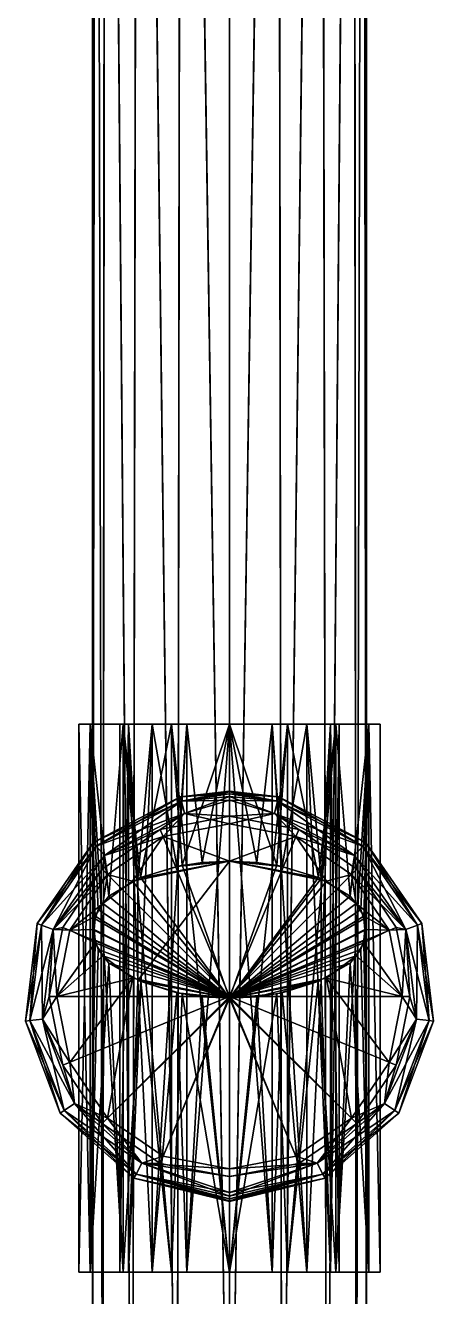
# Model space of a CAD drawing. Extents: x -65 to 65, y -716 to 0.
# Drawn here: x -29.8 to 29.8, y -543.6 to -358 of the extents above; entities that cross this region are included whole.
import ezdxf

# ---------------------------------------------------------------- set-up
doc = ezdxf.new("R2010")
doc.units = 0
doc.layers.get('0').update_dxf_attribs({"linetype": 'CONTINUOUS'})

msp = doc.modelspace()

# ---------------------------------------------------------------- meshes
at = {"color": 7}
mesh = msp.add_polyface(dxfattribs=at)
corners = [(-19.49, -126.75, 3.54), (-20, -126.57, 0.03), (-20, -600), (-19.51, -126.74, -3.48), (19.51, -126.74, -3.48), (20, -126.57, 0.03), (20, -600), (19.49, -126.75, 3.54), (-19.49, -126.75, -196.46), (-20, -126.57, -199.97), (-20, -600, -200), (-19.51, -126.74, -203.48), (-18.13, -127.19, -206.75), (-18.48, -600, -206.12), (19.51, -126.74, -203.48), (18.48, -600, -206.12), (18.13, -127.19, -206.75), (20, -126.57, -199.97), (20, -600, -200), (19.49, -126.75, -196.46), (0, -130, -216), (0, -130, -220.6), (7.05, -129.58, -214.97), (0, -130, -178.48), (7.02, -129.59, -185.02), (11.74, -128.91, -178.48), (0, -130, -184), (13.35, -128.5, -188.09), (13.39, -128.49, -211.88), (11.74, -128.91, -220.6), (-7.05, -129.58, -214.97), (-11.74, -128.91, -220.6), (-13.39, -128.49, -211.88), (-13.35, -128.5, -188.09), (-7.02, -129.59, -185.02), (-11.74, -128.91, -178.48), (0, -130, -16), (0, -130, -21.48), (7.05, -129.58, -14.97), (0, -130, 20.4), (7.02, -129.59, 14.98), (11.74, -128.91, 20.4), (0, -130, 16), (13.35, -128.5, 11.91), (13.39, -128.49, -11.88), (11.74, -128.91, -21.48), (-7.05, -129.58, -14.97), (-11.74, -128.91, -21.48), (-13.39, -128.49, -11.88), (-13.35, -128.5, 11.91), (-7.02, -129.59, 14.98), (-11.74, -128.91, 20.4)]
mesh.append_faces([[corners[k] for k in face] for face in [(23, 24, 25, 23), (22, 21, 29, 22), (21, 30, 31, 21), (39, 40, 41, 39), (38, 37, 45, 38), (37, 46, 47, 37)]], dxfattribs={"vtx0": -1, "vtx3": -1, "color": 7})
mesh.append_faces([[corners[k] for k in face] for face in [(20, 21, 22, 20), (26, 23, 34, 26), (36, 37, 38, 36), (42, 39, 50, 42)]], dxfattribs={"vtx1": -1, "vtx3": -1, "color": 7})
mesh.append_faces([[corners[k] for k in face] for face in [(23, 26, 24, 23), (21, 20, 30, 21), (23, 35, 34, 23), (39, 42, 40, 39), (37, 36, 46, 37), (39, 51, 50, 39)]], dxfattribs={"vtx2": -1, "vtx3": -1, "color": 7})
mesh.append_faces([[corners[k] for k in face] for face in [(0, 1, 2, 0), (1, 3, 2, 1), (4, 5, 6, 4), (5, 7, 6, 5), (8, 9, 10, 8), (9, 11, 10, 9), (11, 12, 13, 11), (14, 15, 16, 14), (14, 17, 18, 14), (17, 19, 18, 17), (24, 27, 25, 24), (28, 22, 29, 28), (30, 32, 31, 30), (33, 34, 35, 33), (40, 43, 41, 40), (44, 38, 45, 44), (46, 48, 47, 46), (49, 50, 51, 49)]], dxfattribs={"vtx3": -1, "color": 7})
mesh = msp.add_polyface(dxfattribs=at)
corners = [(-14.14, -600, -11.31), (-13.39, -128.49, -11.88), (-7.65, -600, -14.78), (-20, -600), (-19.51, -126.74, -3.48), (-18.48, -600, -6.12), (-18.48, -600, 6.12), (-19.49, -126.75, 3.54), (-7.65, -600, 14.78), (-13.35, -128.5, 11.91), (-14.14, -600, 11.31), (0, -600, 16), (-7.02, -129.59, 14.98), (-18.1, -127.2, 6.81), (-18.13, -127.19, -6.75), (14.14, -600, 11.31), (13.35, -128.5, 11.91), (7.65, -600, 14.78), (20, -600), (19.49, -126.75, 3.54), (18.48, -600, 6.12), (18.48, -600, -6.12), (19.51, -126.74, -3.48), (7.65, -600, -14.78), (13.39, -128.49, -11.88), (14.14, -600, -11.31), (0, -600, -16), (7.05, -129.58, -14.97), (18.13, -127.19, -6.75), (18.1, -127.2, 6.81), (-18.5, -602.36, -6.1), (-12, -602.19, -12.83), (11.7, -602.18, -13), (18.13, -602.34, -6.78), (19.99, -602.5, -0.54), (-14.14, -600, -211.31), (-13.39, -128.49, -211.88), (-7.65, -600, -214.78), (-18.48, -600, -193.88), (-19.49, -126.75, -196.46), (-20, -600, -200), (-7.65, -600, -185.22), (-13.35, -128.5, -188.09), (-14.14, -600, -188.69), (0, -600, -184), (-7.02, -129.59, -185.02), (-18.1, -127.2, -193.19), (-18.48, -600, -206.12), (-18.13, -127.19, -206.75), (-7.05, -129.58, -214.97), (0, -600, -216), (14.14, -600, -188.69), (13.35, -128.5, -188.09), (7.65, -600, -185.22), (20, -600, -200), (19.49, -126.75, -196.46), (18.48, -600, -193.88), (7.65, -600, -214.78), (13.39, -128.49, -211.88), (14.14, -600, -211.31), (7.05, -129.58, -214.97), (18.13, -127.19, -206.75), (18.48, -600, -206.12), (18.1, -127.2, -193.19), (7.02, -129.59, -185.02)]
mesh.append_faces([[corners[k] for k in face] for face in [(2, 31, 0, 2), (25, 32, 23, 25)]], dxfattribs={"vtx0": -1, "vtx1": -1, "vtx3": -1, "color": 7})
mesh.append_faces([[corners[k] for k in face] for face in [(10, 13, 6, 10), (25, 28, 21, 25), (43, 46, 38, 43), (59, 61, 62, 59)]], dxfattribs={"vtx0": -1, "vtx2": -1, "vtx3": -1, "color": 7})
mesh.append_faces([[corners[k] for k in face] for face in [(8, 9, 10, 8), (11, 12, 8, 11), (23, 24, 25, 23), (26, 27, 23, 26), (5, 0, 30, 5), (41, 42, 43, 41), (44, 45, 41, 44), (57, 58, 59, 57), (50, 60, 57, 50)]], dxfattribs={"vtx0": -1, "vtx3": -1, "color": 7})
mesh.append_faces([[corners[k] for k in face] for face in [(5, 14, 0, 5), (20, 29, 15, 20), (5, 30, 3, 5), (21, 33, 25, 21), (47, 48, 35, 47)]], dxfattribs={"vtx1": -1, "vtx2": -1, "vtx3": -1, "color": 7})
mesh.append_faces([[corners[k] for k in face] for face in [(0, 1, 2, 0), (15, 16, 17, 15), (35, 36, 37, 35), (37, 49, 50, 37), (51, 52, 53, 51), (56, 63, 51, 56), (53, 64, 44, 53)]], dxfattribs={"vtx1": -1, "vtx3": -1, "color": 7})
mesh.append_faces([[corners[k] for k in face] for face in [(3, 4, 5, 3), (6, 7, 3, 6), (18, 19, 20, 18), (21, 22, 18, 21), (18, 34, 21, 18), (38, 39, 40, 38), (54, 55, 56, 54)]], dxfattribs={"vtx2": -1, "vtx3": -1, "color": 7})
mesh = msp.add_polyface(dxfattribs=at)
corners = [(0, -130, -16), (0, -600, -16), (-7.05, -129.58, -14.97), (-13.39, -128.49, -11.88), (-14.14, -600, -11.31), (-18.13, -127.19, -6.75), (-19.49, -126.75, 3.54), (-18.48, -600, 6.12), (-18.1, -127.2, 6.81), (-13.35, -128.5, 11.91), (-7.65, -600, 14.78), (-7.02, -129.59, 14.98), (0, -130, 16), (0, -600, 16), (-14.14, -600, 11.31), (-19.51, -126.74, -3.48), (-18.48, -600, -6.12), (-7.65, -600, -14.78), (7.02, -129.59, 14.98), (13.35, -128.5, 11.91), (14.14, -600, 11.31), (18.1, -127.2, 6.81), (19.51, -126.74, -3.48), (18.48, -600, -6.12), (18.13, -127.19, -6.75), (13.39, -128.49, -11.88), (7.65, -600, -14.78), (7.05, -129.58, -14.97), (14.14, -600, -11.31), (19.49, -126.75, 3.54), (18.48, -600, 6.12), (7.65, -600, 14.78), (0, -130, -216), (0, -600, -216), (-7.05, -129.58, -214.97), (-13.39, -128.49, -211.88), (-14.14, -600, -211.31), (-18.13, -127.19, -206.75), (-20, -600, -200), (-19.51, -126.74, -203.48), (-18.48, -600, -206.12), (-19.49, -126.75, -196.46), (-18.48, -600, -193.88), (-18.1, -127.2, -193.19), (-13.35, -128.5, -188.09), (-7.65, -600, -185.22), (-7.02, -129.59, -185.02), (0, -130, -184), (0, -600, -184), (-14.14, -600, -188.69), (-7.65, -600, -214.78), (7.02, -129.59, -185.02), (13.35, -128.5, -188.09), (14.14, -600, -188.69), (18.1, -127.2, -193.19), (18.48, -600, -206.12), (19.51, -126.74, -203.48), (20, -600, -200), (13.39, -128.49, -211.88), (7.65, -600, -214.78), (7.05, -129.58, -214.97), (18.13, -127.19, -206.75), (14.14, -600, -211.31), (19.49, -126.75, -196.46), (18.48, -600, -193.88), (7.65, -600, -185.22)]
mesh.append_faces([[corners[k] for k in face] for face in [(9, 10, 11, 9), (2, 1, 17, 2), (25, 26, 27, 25), (18, 13, 31, 18), (44, 45, 46, 44), (58, 59, 60, 58)]], dxfattribs={"vtx0": -1, "vtx3": -1, "color": 7})
mesh.append_faces([[corners[k] for k in face] for face in [(0, 1, 2, 0), (3, 4, 5, 3), (12, 11, 13, 12), (9, 8, 14, 9), (12, 13, 18, 12), (19, 20, 21, 19), (0, 27, 1, 0), (25, 24, 28, 25), (32, 33, 34, 32), (35, 36, 37, 35), (47, 46, 48, 47), (44, 43, 49, 44), (47, 48, 51, 47), (52, 53, 54, 52), (32, 60, 33, 32), (58, 61, 62, 58)]], dxfattribs={"vtx1": -1, "vtx3": -1, "color": 7})
mesh.append_faces([[corners[k] for k in face] for face in [(3, 2, 17, 3), (19, 18, 31, 19), (38, 39, 40, 38), (35, 34, 50, 35), (55, 56, 57, 55), (52, 51, 65, 52)]], dxfattribs={"vtx2": -1, "vtx3": -1, "color": 7})
mesh.append_faces([[corners[k] for k in face] for face in [(6, 7, 8, 6), (15, 5, 16, 15), (22, 23, 24, 22), (29, 21, 30, 29), (41, 42, 43, 41), (63, 54, 64, 63)]], dxfattribs={"vtx3": -1, "color": 7})
at = {"color": 251}
mesh = msp.add_polyface(dxfattribs=at)
corners = [(-26.31, -499.75, -139.88), (0, -499.75, -136.36), (-24.31, -489.69, -139.88), (-24.31, -509.81, -139.88), (-10.12, -524.13, -139.88), (-18.58, -518.33, -139.88), (0, -526.07, -139.88), (-23.28, -509.39, -149.7), (-27.3, -503.06, -149.03), (-25.2, -499.75, -149.7), (-22.63, -515.37, -149.03), (-24.14, -516.41, -147.2), (-29.12, -503.29, -147.2), (-25.71, -490, -149.03), (-12.78, -524.1, -140.37), (-22.63, -515.37, -140.37), (-24.14, -516.41, -142.2), (-27.3, -503.06, -140.37), (-25.71, -490, -140.37), (-27.42, -489.35, -142.2), (-29.12, -503.29, -142.2), (-28.05, -489.11, -144.7), (-29.78, -503.37, -144.7), (-27.42, -489.35, -147.2), (-24.69, -516.79, -144.7), (-17.8, -517.55, -149.7), (0, -524.95, -149.7), (-9.7, -523.1, -149.7), (0, -500, -149.7), (-14.14, -497.07, -149.7), (-18.48, -493.83, -149.7), (0, -500, -191.2), (-3.99, -499.8, -184.5), (-7.69, -499.23, -185.97), (-13.36, -497.44, -191.2), (0, -500, -178), (-19.62, -491.95, -149.7), (-20, -490, -149.7), (-19.73, -489.99, -190.11), (-19.59, -491.54, -189.9), (-19.18, -492.91, -189.25), (-17.62, -494.88, -186.92), (-12.96, -497.6, -182.2), (-6.91, -499.39, -179.12), (-11.31, -540, -188.69), (-6.23, -540, -185.1), (-14.74, -540, -193.93), (-14.74, -460, -193.93), (-15.54, -540, -184.47), (0, -540, -178), (-8.46, -540, -179.62), (-20.32, -540, -191.59), (-20.32, -460, -191.59)]
mesh.append_faces([[corners[k] for k in face] for face in [(0, 1, 2, 0), (3, 1, 0, 3), (4, 1, 5, 4), (6, 1, 4, 6), (5, 1, 3, 5), (28, 25, 29, 28)]], dxfattribs={"vtx0": -1, "vtx1": -1, "vtx3": -1, "color": 251})
mesh.append_faces([[corners[k] for k in face] for face in [(14, 15, 16, 14), (29, 7, 9, 29)]], dxfattribs={"vtx0": -1, "vtx2": -1, "vtx3": -1, "color": 251})
mesh.append_faces([[corners[k] for k in face] for face in [(8, 11, 12, 8), (17, 19, 20, 17), (17, 15, 3, 17), (20, 21, 22, 20), (35, 42, 43, 35)]], dxfattribs={"vtx0": -1, "vtx3": -1, "color": 251})
mesh.append_faces([[corners[k] for k in face] for face in [(17, 20, 15, 17), (26, 27, 28, 26), (27, 25, 28, 27), (25, 7, 29, 25), (30, 29, 9, 30), (41, 40, 51, 41), (40, 39, 51, 40)]], dxfattribs={"vtx1": -1, "vtx2": -1, "vtx3": -1, "color": 251})
mesh.append_faces([[corners[k] for k in face] for face in [(8, 12, 13, 8), (20, 22, 16, 20), (11, 24, 12, 11), (22, 12, 24, 22)]], dxfattribs={"vtx1": -1, "vtx3": -1, "color": 251})
mesh.append_faces([[corners[k] for k in face] for face in [(8, 10, 11, 8), (17, 18, 19, 17), (20, 19, 21, 20), (20, 16, 15, 20), (23, 12, 22, 23), (22, 24, 16, 22), (35, 41, 42, 35), (34, 46, 47, 34), (49, 35, 43, 49), (39, 38, 51, 39)]], dxfattribs={"vtx2": -1, "vtx3": -1, "color": 251})
mesh.append_faces([[corners[k] for k in face] for face in [(7, 8, 9, 7), (8, 7, 10, 8), (8, 13, 9, 8), (0, 17, 3, 0), (17, 0, 18, 17), (0, 2, 18, 0), (5, 3, 15, 5), (25, 10, 7, 25), (31, 32, 33, 31), (31, 33, 34, 31), (35, 28, 29, 35), (35, 29, 30, 35), (35, 30, 36, 35), (35, 36, 37, 35), (35, 38, 39, 35), (35, 39, 40, 35), (35, 40, 41, 35), (33, 44, 34, 33), (32, 45, 33, 32), (41, 48, 42, 41), (43, 42, 50, 43), (51, 38, 52, 51)]], dxfattribs={"vtx3": -1, "color": 251})
mesh = msp.add_polyface(dxfattribs=at)
corners = [(-18.58, -481.17, -139.88), (0, -499.75, -136.36), (-10.12, -475.37, -139.88), (-24.31, -489.69, -139.88), (0, -473.43, -139.88), (-18.24, -479.17, -149.03), (-17.8, -481.95, -149.7), (-25.71, -490, -149.03), (-27.42, -489.35, -147.2), (-19.45, -477.8, -147.2), (-23.28, -490.11, -149.7), (-18.24, -479.17, -140.37), (-19.45, -477.8, -142.2), (-25.71, -490, -140.37), (-19.89, -477.29, -144.7), (-28.05, -489.11, -144.7), (-27.42, -489.35, -142.2), (-29.12, -503.29, -147.2), (-29.78, -503.37, -144.7), (-25.2, -499.75, -149.7), (-19.62, -491.95, -149.7), (-18.48, -486.17, -149.7), (-14.14, -482.93, -149.7), (-19.62, -488.05, -149.7), (-20, -490, -149.7), (-18.48, -493.83, -149.7), (0, -500, -149.7), (0, -480, -178), (0, -480, -149.7), (0, -480, -184), (0, -480, -191.2), (-3.99, -480.2, -184.5), (-13.36, -482.56, -191.2), (-7.69, -480.77, -185.97), (0, -500, -178), (-6.91, -480.61, -179.12), (-12.97, -482.41, -182.21), (-17.6, -485.11, -186.9), (-19.17, -487.07, -189.22), (-19.59, -488.44, -189.89), (-19.73, -489.99, -190.11), (0, -500, -191.2), (-13.36, -497.44, -191.2), (-11.31, -460, -211.31), (-11.31, -540, -211.31), (-6.23, -460, -214.9), (-16, -460, -200), (-16, -540, -200), (-14.74, -460, -206.07), (-14.74, -460, -193.93), (-14.74, -540, -206.07), (-6.23, -540, -214.9), (0, -460, -216), (-22, -460, -200), (-22, -540, -200), (-20.32, -460, -191.59), (-15.54, -460, -215.53), (-15.54, -540, -215.53), (-20.32, -460, -208.41), (0, -460, -222), (0, -540, -222), (-8.46, -460, -220.38), (-8.46, -540, -220.38), (-20.32, -540, -208.41)]
mesh.append_faces([[corners[k] for k in face] for face in [(0, 1, 2, 0), (3, 1, 0, 3), (10, 20, 19, 10), (6, 21, 10, 6), (21, 6, 22, 21)]], dxfattribs={"vtx0": -1, "vtx1": -1, "vtx3": -1, "color": 251})
mesh.append_faces([[corners[k] for k in face] for face in [(1, 4, 2, 1)]], dxfattribs={"vtx0": -1, "vtx2": -1, "vtx3": -1, "color": 251})
mesh.append_faces([[corners[k] for k in face] for face in [(5, 8, 9, 5), (14, 16, 12, 14), (13, 12, 16, 13), (7, 17, 8, 7), (34, 37, 38, 34)]], dxfattribs={"vtx0": -1, "vtx3": -1, "color": 251})
mesh.append_faces([[corners[k] for k in face] for face in [(21, 23, 10, 21), (23, 24, 10, 23), (24, 20, 10, 24), (20, 25, 19, 20), (41, 42, 30, 41), (39, 38, 55, 39)]], dxfattribs={"vtx1": -1, "vtx2": -1, "vtx3": -1, "color": 251})
mesh.append_faces([[corners[k] for k in face] for face in [(5, 6, 7, 5), (11, 12, 13, 11), (11, 13, 0, 11), (14, 9, 15, 14), (15, 8, 18, 15), (3, 0, 13, 3), (34, 27, 35, 34), (43, 44, 45, 43), (46, 47, 48, 46), (46, 49, 47, 46), (32, 42, 49, 32), (48, 50, 43, 48), (45, 51, 52, 45), (53, 54, 55, 53), (56, 57, 58, 56), (59, 60, 61, 59), (61, 62, 56, 61), (58, 63, 53, 58), (40, 39, 55, 40)]], dxfattribs={"vtx1": -1, "vtx3": -1, "color": 251})
mesh.append_faces([[corners[k] for k in face] for face in [(5, 7, 8, 5), (6, 10, 7, 6), (14, 15, 16, 14), (9, 8, 15, 9), (34, 36, 37, 34), (42, 32, 30, 42)]], dxfattribs={"vtx2": -1, "vtx3": -1, "color": 251})
mesh.append_faces([[corners[k] for k in face] for face in [(10, 19, 7, 10), (26, 27, 28, 26), (29, 30, 31, 29), (32, 33, 30, 32), (33, 31, 30, 33), (34, 24, 23, 34), (34, 23, 21, 34), (34, 21, 22, 34), (34, 22, 28, 34), (34, 28, 27, 34), (34, 35, 36, 34), (34, 38, 39, 34), (34, 39, 40, 34)]], dxfattribs={"vtx3": -1, "color": 251})
mesh = msp.add_polyface(dxfattribs=at)
corners = [(-9.7, -523.1, -149.7), (-12.78, -524.1, -149.03), (-17.8, -517.55, -149.7), (0, -524.95, -149.7), (0, -528.39, -147.6), (-13.63, -525.72, -147.2), (-22.63, -515.37, -149.03), (0, -529.72, -145.27), (-13.94, -526.31, -144.7), (0, -529.32, -146.46), (0, -529.59, -144.01), (-13.63, -525.72, -142.2), (-24.69, -516.79, -144.7), (-24.14, -516.41, -147.2), (0, -526.07, -139.88), (-12.78, -524.1, -140.37), (0, -528.94, -142.69), (-10.12, -524.13, -139.88), (-18.58, -518.33, -139.88), (-22.63, -515.37, -140.37), (-24.14, -516.41, -142.2), (0, -540, -216), (0, -460, -216), (-6.23, -540, -214.9), (-11.31, -540, -211.31), (-11.31, -460, -211.31), (-14.74, -540, -206.07), (-11.31, -540, -188.69), (-7.69, -499.23, -185.97), (-6.23, -540, -185.1), (0, -540, -184), (-3.99, -499.8, -184.5), (-14.74, -540, -193.93), (-13.36, -497.44, -191.2), (-16, -540, -200), (-14.74, -460, -206.07), (-6.23, -460, -214.9), (-14.74, -460, -193.93), (0, -540, -178), (-15.54, -540, -184.47), (-8.46, -540, -179.62), (-22, -540, -200), (-20.32, -540, -191.59), (-20.32, -540, -208.41), (-8.46, -540, -220.38), (-15.54, -540, -215.53), (0, -540, -222), (-22, -460, -200), (-15.54, -460, -215.53), (-8.46, -460, -220.38), (-20.32, -460, -208.41), (-20.32, -460, -191.59), (-17.62, -494.88, -186.92), (-6.91, -499.39, -179.12), (-12.96, -497.6, -182.2)]
mesh.append_faces([[corners[k] for k in face] for face in [(14, 15, 16, 14), (30, 38, 29, 30), (39, 27, 40, 39), (27, 39, 32, 27), (41, 34, 42, 41), (34, 43, 26, 34), (44, 24, 45, 44), (24, 44, 23, 24), (46, 23, 44, 46), (45, 26, 43, 45), (42, 32, 39, 42)]], dxfattribs={"vtx0": -1, "vtx1": -1, "vtx3": -1, "color": 251})
mesh.append_faces([[corners[k] for k in face] for face in [(29, 38, 40, 29)]], dxfattribs={"vtx0": -1, "vtx2": -1, "vtx3": -1, "color": 251})
mesh.append_faces([[corners[k] for k in face] for face in [(8, 13, 5, 8), (15, 20, 11, 15), (34, 37, 32, 34), (38, 53, 40, 38)]], dxfattribs={"vtx0": -1, "vtx3": -1, "color": 251})
mesh.append_faces([[corners[k] for k in face] for face in [(41, 43, 34, 41), (21, 23, 46, 21), (24, 26, 45, 24), (34, 32, 42, 34), (27, 29, 40, 27)]], dxfattribs={"vtx1": -1, "vtx2": -1, "vtx3": -1, "color": 251})
mesh.append_faces([[corners[k] for k in face] for face in [(1, 5, 6, 1), (7, 8, 9, 7), (8, 11, 12, 8), (21, 22, 23, 21), (24, 25, 26, 24), (41, 47, 43, 41), (45, 48, 44, 45), (39, 52, 42, 39)]], dxfattribs={"vtx1": -1, "vtx3": -1, "color": 251})
mesh.append_faces([[corners[k] for k in face] for face in [(8, 12, 13, 8), (8, 5, 9, 8), (14, 17, 15, 14), (15, 18, 19, 15), (15, 11, 16, 15), (5, 13, 6, 5), (11, 20, 12, 11), (30, 29, 31, 30), (34, 26, 35, 34), (24, 23, 36, 24), (46, 44, 49, 46), (45, 43, 50, 45), (41, 42, 51, 41)]], dxfattribs={"vtx2": -1, "vtx3": -1, "color": 251})
mesh.append_faces([[corners[k] for k in face] for face in [(0, 1, 2, 0), (0, 3, 1, 0), (3, 4, 1, 3), (1, 4, 5, 1), (1, 6, 2, 1), (7, 10, 8, 7), (8, 10, 11, 8), (17, 18, 15, 17), (9, 5, 4, 9), (16, 11, 10, 16), (27, 28, 29, 27), (27, 32, 33, 27), (40, 54, 39, 40)]], dxfattribs={"vtx3": -1, "color": 251})
mesh = msp.add_polyface(dxfattribs=at)
corners = [(0, -471.11, -147.6), (0, -474.55, -149.7), (-6.58, -473.05, -149.03), (-7.02, -471.27, -147.2), (0, -470.18, -146.46), (-17.8, -481.95, -149.7), (-18.24, -479.17, -149.03), (-9.7, -476.4, -149.7), (-19.45, -477.8, -147.2), (-10.12, -475.37, -139.88), (-18.24, -479.17, -140.37), (-18.58, -481.17, -139.88), (-6.58, -473.05, -140.37), (-7.02, -471.27, -142.2), (-19.45, -477.8, -142.2), (0, -473.43, -139.88), (0, -469.91, -144.01), (0, -470.56, -142.69), (-7.18, -470.62, -144.7), (0, -469.78, -145.27), (-19.89, -477.29, -144.7), (0, -480, -149.7), (-14.14, -482.93, -149.7), (-11.31, -460, -188.69), (-13.36, -482.56, -191.2), (-14.74, -460, -193.93), (-7.69, -480.77, -185.97), (0, -460, -184), (-3.99, -480.2, -184.5), (-6.23, -460, -185.1), (0, -480, -184), (0, -480, -178), (0, -460, -178), (-6.91, -480.61, -179.12), (-15.54, -460, -184.47), (-12.97, -482.41, -182.21), (-8.46, -460, -179.62), (-17.6, -485.11, -186.9), (-20.32, -460, -191.59), (-19.17, -487.07, -189.22), (0, -460, -216), (0, -460, -222), (-6.23, -460, -214.9), (-15.54, -460, -215.53), (-11.31, -460, -211.31), (-8.46, -460, -220.38), (-14.74, -460, -206.07), (-22, -460, -200), (-16, -460, -200), (-20.32, -460, -208.41)]
mesh.append_faces([[corners[k] for k in face] for face in [(15, 17, 12, 15), (1, 21, 7, 1), (7, 22, 5, 7), (37, 38, 39, 37), (40, 41, 42, 40), (43, 44, 45, 43), (44, 43, 46, 44), (47, 48, 49, 47), (48, 38, 25, 48), (36, 23, 34, 36), (23, 36, 29, 23), (32, 29, 36, 32), (34, 25, 38, 34), (49, 46, 43, 49)]], dxfattribs={"vtx0": -1, "vtx1": -1, "vtx3": -1, "color": 251})
mesh.append_faces([[corners[k] for k in face] for face in [(10, 12, 13, 10), (42, 41, 45, 42)]], dxfattribs={"vtx0": -1, "vtx2": -1, "vtx3": -1, "color": 251})
mesh.append_faces([[corners[k] for k in face] for face in [(0, 1, 2, 0), (10, 13, 14, 10), (2, 8, 3, 2), (27, 28, 29, 27), (33, 32, 36, 33)]], dxfattribs={"vtx0": -1, "vtx3": -1, "color": 251})
mesh.append_faces([[corners[k] for k in face] for face in [(21, 22, 7, 21), (31, 32, 33, 31), (47, 38, 48, 47), (27, 29, 32, 27), (23, 25, 34, 23), (48, 46, 49, 48), (44, 42, 45, 44)]], dxfattribs={"vtx1": -1, "vtx2": -1, "vtx3": -1, "color": 251})
mesh.append_faces([[corners[k] for k in face] for face in [(6, 8, 2, 6), (13, 18, 14, 13), (19, 4, 18, 19), (18, 3, 20, 18), (34, 38, 37, 34)]], dxfattribs={"vtx1": -1, "vtx3": -1, "color": 251})
mesh.append_faces([[corners[k] for k in face] for face in [(10, 9, 12, 10), (18, 20, 14, 18), (17, 13, 12, 17), (3, 8, 20, 3), (4, 3, 18, 4), (27, 30, 28, 27)]], dxfattribs={"vtx2": -1, "vtx3": -1, "color": 251})
mesh.append_faces([[corners[k] for k in face] for face in [(0, 2, 3, 0), (0, 3, 4, 0), (5, 6, 7, 5), (6, 2, 7, 6), (9, 10, 11, 9), (9, 15, 12, 9), (16, 13, 17, 16), (13, 16, 18, 13), (16, 19, 18, 16), (2, 1, 7, 2), (23, 24, 25, 23), (24, 23, 26, 24), (28, 26, 29, 28), (29, 26, 23, 29), (34, 35, 36, 34), (35, 34, 37, 35), (35, 33, 36, 35)]], dxfattribs={"vtx3": -1, "color": 251})
mesh = msp.add_polyface(dxfattribs=at)
corners = [(18.58, -518.33, -139.88), (0, -499.75, -136.36), (10.12, -524.13, -139.88), (24.31, -509.81, -139.88), (0, -526.07, -139.88), (26.31, -499.75, -139.88), (23.28, -509.39, -149.7), (22.63, -515.37, -149.03), (17.8, -517.55, -149.7), (27.3, -503.06, -149.03), (29.12, -503.29, -147.2), (24.14, -516.41, -147.2), (25.71, -490, -149.03), (25.2, -499.75, -149.7), (25.71, -490, -140.37), (27.3, -503.06, -140.37), (29.12, -503.29, -142.2), (22.63, -515.37, -140.37), (24.14, -516.41, -142.2), (24.69, -516.79, -144.7), (29.78, -503.37, -144.7), (27.42, -489.35, -147.2), (27.42, -489.35, -142.2), (28.05, -489.11, -144.7), (19.62, -491.95, -149.7), (23.28, -490.11, -149.7), (14.14, -497.07, -149.7), (0, -500, -149.7), (9.7, -523.1, -149.7), (18.48, -493.83, -149.7), (0, -500, -191.2), (13.36, -497.44, -191.2), (0, -500, -184), (7.69, -499.23, -185.97), (3.99, -499.8, -184.5), (0, -500, -178), (6.91, -499.39, -179.12), (12.96, -497.6, -182.2), (17.62, -494.88, -186.92), (19.18, -492.91, -189.25), (19.59, -491.54, -189.9), (19.73, -489.99, -190.11), (20, -490, -149.7), (-3.99, -499.8, -184.5), (0, -460, -216), (0, -540, -216), (6.23, -540, -214.9), (6.23, -540, -185.1), (0, -540, -184), (11.31, -540, -188.69), (20.32, -460, -191.59), (20.32, -540, -191.59), (22, -540, -200), (15.54, -540, -184.47), (0, -540, -178), (8.46, -540, -179.62)]
mesh.append_faces([[corners[k] for k in face] for face in [(26, 8, 27, 26), (26, 29, 13, 26), (29, 24, 13, 29), (27, 42, 24, 27), (27, 24, 29, 27), (27, 29, 26, 27)]], dxfattribs={"vtx0": -1, "vtx1": -1, "vtx2": -1, "vtx3": -1, "color": 251})
mesh.append_faces([[corners[k] for k in face] for face in [(0, 1, 2, 0), (3, 1, 0, 3), (13, 24, 25, 13), (6, 26, 13, 6), (28, 27, 8, 28)]], dxfattribs={"vtx0": -1, "vtx1": -1, "vtx3": -1, "color": 251})
mesh.append_faces([[corners[k] for k in face] for face in [(1, 4, 2, 1), (27, 40, 41, 27)]], dxfattribs={"vtx0": -1, "vtx2": -1, "vtx3": -1, "color": 251})
mesh.append_faces([[corners[k] for k in face] for face in [(7, 10, 11, 7), (17, 15, 3, 17), (19, 16, 18, 19), (15, 18, 16, 15), (9, 21, 10, 9)]], dxfattribs={"vtx0": -1, "vtx3": -1, "color": 251})
mesh.append_faces([[corners[k] for k in face] for face in [(3, 5, 1, 3), (17, 18, 15, 17), (6, 8, 26, 6), (40, 39, 51, 40)]], dxfattribs={"vtx1": -1, "vtx2": -1, "vtx3": -1, "color": 251})
mesh.append_faces([[corners[k] for k in face] for face in [(19, 11, 20, 19), (20, 10, 23, 20), (33, 34, 31, 33), (32, 34, 48, 32), (32, 48, 43, 32), (41, 40, 51, 41), (35, 54, 36, 35)]], dxfattribs={"vtx1": -1, "vtx3": -1, "color": 251})
mesh.append_faces([[corners[k] for k in face] for face in [(7, 9, 10, 7), (14, 15, 16, 14), (19, 20, 16, 19), (11, 10, 20, 11), (22, 16, 20, 22), (10, 21, 23, 10), (34, 32, 31, 34), (27, 39, 40, 27), (44, 45, 46, 44), (50, 51, 52, 50)]], dxfattribs={"vtx2": -1, "vtx3": -1, "color": 251})
mesh.append_faces([[corners[k] for k in face] for face in [(6, 7, 8, 6), (7, 6, 9, 7), (12, 9, 13, 12), (14, 5, 15, 14), (0, 17, 3, 0), (5, 3, 15, 5), (13, 9, 6, 13), (30, 31, 32, 30), (27, 35, 36, 27), (27, 36, 37, 27), (27, 37, 38, 27), (27, 38, 39, 27), (30, 32, 43, 30), (33, 47, 34, 33), (33, 31, 49, 33), (37, 53, 38, 37), (36, 55, 37, 36)]], dxfattribs={"vtx3": -1, "color": 251})
mesh = msp.add_polyface(dxfattribs=at)
corners = [(0, -528.39, -147.6), (0, -524.95, -149.7), (12.78, -524.1, -149.03), (13.63, -525.72, -147.2), (0, -529.32, -146.46), (9.7, -523.1, -149.7), (22.63, -515.37, -149.03), (24.14, -516.41, -147.2), (17.8, -517.55, -149.7), (22.63, -515.37, -140.37), (18.58, -518.33, -139.88), (12.78, -524.1, -140.37), (13.63, -525.72, -142.2), (24.14, -516.41, -142.2), (10.12, -524.13, -139.88), (0, -526.07, -139.88), (0, -529.59, -144.01), (0, -528.94, -142.69), (13.94, -526.31, -144.7), (0, -529.72, -145.27), (24.69, -516.79, -144.7), (0, -500, -149.7), (14.74, -540, -193.93), (16, -460, -200), (16, -540, -200), (14.74, -540, -206.07), (11.31, -460, -211.31), (11.31, -540, -211.31), (6.23, -540, -214.9), (6.23, -460, -214.9), (14.74, -460, -206.07), (6.23, -540, -185.1), (7.69, -499.23, -185.97), (11.31, -540, -188.69), (0, -540, -184), (3.99, -499.8, -184.5), (13.36, -497.44, -191.2), (0, -540, -216), (0, -540, -222), (8.46, -540, -220.38), (20.32, -540, -208.41), (15.54, -540, -215.53), (22, -540, -200), (20.32, -540, -191.59), (15.54, -540, -184.47), (8.46, -540, -179.62), (0, -540, -178), (8.46, -460, -220.38), (12.96, -497.6, -182.2), (6.91, -499.39, -179.12), (17.62, -494.88, -186.92), (20.32, -460, -208.41), (15.54, -460, -215.53), (19.18, -492.91, -189.25)]
mesh.append_faces([[corners[k] for k in face] for face in [(1, 21, 5, 1), (37, 38, 28, 37), (40, 27, 41, 40), (42, 24, 40, 42), (44, 33, 43, 44), (33, 44, 31, 33), (41, 28, 39, 41)]], dxfattribs={"vtx0": -1, "vtx1": -1, "vtx3": -1, "color": 251})
mesh.append_faces([[corners[k] for k in face] for face in [(9, 11, 12, 9), (31, 45, 46, 31), (43, 53, 50, 43)]], dxfattribs={"vtx0": -1, "vtx2": -1, "vtx3": -1, "color": 251})
mesh.append_faces([[corners[k] for k in face] for face in [(9, 12, 13, 9), (2, 7, 3, 2), (22, 23, 24, 22), (25, 26, 27, 25), (34, 35, 31, 34), (38, 47, 39, 38)]], dxfattribs={"vtx0": -1, "vtx3": -1, "color": 251})
mesh.append_faces([[corners[k] for k in face] for face in [(15, 17, 11, 15), (38, 39, 28, 38), (42, 43, 24, 42), (44, 45, 31, 44), (34, 31, 46, 34), (33, 22, 43, 33), (22, 24, 43, 22), (24, 25, 40, 24), (25, 27, 40, 25), (27, 28, 41, 27)]], dxfattribs={"vtx1": -1, "vtx2": -1, "vtx3": -1, "color": 251})
mesh.append_faces([[corners[k] for k in face] for face in [(6, 7, 2, 6), (14, 15, 11, 14), (12, 18, 13, 12), (19, 4, 18, 19), (18, 3, 20, 18), (28, 27, 29, 28), (25, 24, 30, 25), (44, 43, 50, 44), (40, 41, 51, 40), (41, 39, 52, 41)]], dxfattribs={"vtx1": -1, "vtx3": -1, "color": 251})
mesh.append_faces([[corners[k] for k in face] for face in [(9, 10, 11, 9), (18, 20, 13, 18), (17, 12, 11, 17), (3, 7, 20, 3), (4, 3, 18, 4), (46, 45, 49, 46), (42, 40, 51, 42)]], dxfattribs={"vtx2": -1, "vtx3": -1, "color": 251})
mesh.append_faces([[corners[k] for k in face] for face in [(0, 1, 2, 0), (0, 2, 3, 0), (0, 3, 4, 0), (1, 5, 2, 1), (6, 2, 8, 6), (10, 14, 11, 10), (16, 12, 17, 16), (12, 16, 18, 12), (16, 19, 18, 16), (5, 8, 2, 5), (31, 32, 33, 31), (33, 36, 22, 33), (44, 48, 45, 44)]], dxfattribs={"vtx3": -1, "color": 251})
mesh = msp.add_polyface(dxfattribs=at)
corners = [(24.31, -489.69, -139.88), (0, -499.75, -136.36), (26.31, -499.75, -139.88), (18.58, -481.17, -139.88), (0, -473.43, -139.88), (10.12, -475.37, -139.88), (23.28, -490.11, -149.7), (25.71, -490, -149.03), (25.2, -499.75, -149.7), (17.8, -481.95, -149.7), (18.24, -479.17, -149.03), (19.45, -477.8, -147.2), (27.42, -489.35, -147.2), (27.3, -503.06, -149.03), (25.71, -490, -140.37), (29.12, -503.29, -142.2), (27.42, -489.35, -142.2), (18.24, -479.17, -140.37), (29.78, -503.37, -144.7), (28.05, -489.11, -144.7), (19.45, -477.8, -142.2), (19.89, -477.29, -144.7), (18.48, -486.17, -149.7), (19.62, -491.95, -149.7), (20, -490, -149.7), (19.62, -488.05, -149.7), (14.14, -482.93, -149.7), (9.7, -476.4, -149.7), (0, -480, -191.2), (0, -480, -184), (3.99, -480.2, -184.5), (7.69, -480.77, -185.97), (13.36, -482.56, -191.2), (0, -500, -149.7), (19.73, -489.99, -190.11), (19.59, -488.44, -189.89), (19.17, -487.07, -189.22), (17.6, -485.11, -186.9), (12.97, -482.41, -182.21), (6.91, -480.61, -179.12), (0, -480, -178), (0, -480, -149.7), (0, -500, -191.2), (13.36, -497.44, -191.2), (16, -460, -200), (14.74, -540, -193.93), (14.74, -460, -193.93), (11.31, -460, -211.31), (14.74, -540, -206.07), (14.74, -460, -206.07), (0, -460, -216), (6.23, -540, -214.9), (6.23, -460, -214.9), (11.31, -540, -211.31), (16, -540, -200), (0, -460, -222), (8.46, -460, -220.38), (0, -540, -222), (20.32, -460, -208.41), (15.54, -540, -215.53), (15.54, -460, -215.53), (22, -460, -200), (22, -540, -200), (20.32, -460, -191.59), (20.32, -540, -191.59), (8.46, -540, -220.38)]
mesh.append_faces([[corners[k] for k in face] for face in [(23, 24, 6, 23), (24, 25, 6, 24), (25, 22, 6, 25), (22, 26, 9, 22), (33, 34, 35, 33), (33, 26, 22, 33), (33, 22, 25, 33), (33, 25, 24, 33)]], dxfattribs={"vtx0": -1, "vtx1": -1, "vtx2": -1, "vtx3": -1, "color": 251})
mesh.append_faces([[corners[k] for k in face] for face in [(0, 1, 2, 0), (3, 1, 0, 3), (4, 1, 5, 4), (5, 1, 3, 5), (6, 22, 9, 6), (9, 26, 27, 9), (32, 42, 28, 32)]], dxfattribs={"vtx0": -1, "vtx1": -1, "vtx3": -1, "color": 251})
mesh.append_faces([[corners[k] for k in face] for face in [(35, 34, 63, 35)]], dxfattribs={"vtx0": -1, "vtx2": -1, "vtx3": -1, "color": 251})
mesh.append_faces([[corners[k] for k in face] for face in [(7, 9, 10, 7), (7, 11, 12, 7), (14, 15, 16, 14), (16, 18, 19, 16), (33, 35, 36, 33), (44, 45, 46, 44), (47, 48, 49, 47), (50, 51, 52, 50), (52, 53, 47, 52), (49, 54, 44, 49), (58, 59, 60, 58), (60, 65, 56, 60)]], dxfattribs={"vtx0": -1, "vtx3": -1, "color": 251})
mesh.append_faces([[corners[k] for k in face] for face in [(33, 41, 26, 33), (36, 35, 63, 36)]], dxfattribs={"vtx1": -1, "vtx2": -1, "vtx3": -1, "color": 251})
mesh.append_faces([[corners[k] for k in face] for face in [(6, 9, 7, 6), (7, 12, 13, 7), (0, 14, 3, 0), (14, 16, 17, 14), (16, 19, 20, 16), (11, 21, 12, 11), (19, 12, 21, 19), (55, 56, 57, 55), (61, 62, 58, 61), (61, 63, 62, 61)]], dxfattribs={"vtx1": -1, "vtx3": -1, "color": 251})
mesh.append_faces([[corners[k] for k in face] for face in [(7, 10, 11, 7), (14, 17, 3, 14), (16, 20, 17, 16), (19, 21, 20, 19), (32, 43, 42, 32), (46, 45, 43, 46)]], dxfattribs={"vtx2": -1, "vtx3": -1, "color": 251})
mesh.append_faces([[corners[k] for k in face] for face in [(6, 7, 8, 6), (0, 2, 14, 0), (28, 29, 30, 28), (28, 30, 31, 28), (28, 31, 32, 28), (33, 36, 37, 33), (33, 37, 38, 33), (33, 38, 39, 33), (33, 39, 40, 33), (63, 34, 64, 63)]], dxfattribs={"vtx3": -1, "color": 251})
mesh = msp.add_polyface(dxfattribs=at)
corners = [(0, -474.55, -149.7), (6.58, -473.05, -149.03), (9.7, -476.4, -149.7), (0, -471.11, -147.6), (7.02, -471.27, -147.2), (18.24, -479.17, -149.03), (0, -469.78, -145.27), (7.18, -470.62, -144.7), (0, -470.18, -146.46), (0, -469.91, -144.01), (7.02, -471.27, -142.2), (19.89, -477.29, -144.7), (19.45, -477.8, -147.2), (0, -473.43, -139.88), (6.58, -473.05, -140.37), (0, -470.56, -142.69), (10.12, -475.37, -139.88), (18.24, -479.17, -140.37), (19.45, -477.8, -142.2), (18.58, -481.17, -139.88), (17.8, -481.95, -149.7), (0, -480, -149.7), (14.14, -482.93, -149.7), (0, -480, -184), (0, -460, -184), (3.99, -480.2, -184.5), (11.31, -460, -188.69), (7.69, -480.77, -185.97), (6.23, -460, -185.1), (13.36, -482.56, -191.2), (14.74, -460, -193.93), (13.36, -497.44, -191.2), (15.54, -460, -184.47), (17.6, -485.11, -186.9), (20.32, -460, -191.59), (12.97, -482.41, -182.21), (0, -460, -178), (6.91, -480.61, -179.12), (8.46, -460, -179.62), (0, -480, -178), (19.17, -487.07, -189.22), (22, -460, -200), (16, -460, -200), (20.32, -460, -208.41), (15.54, -460, -215.53), (11.31, -460, -211.31), (6.23, -460, -214.9), (8.46, -460, -220.38), (0, -460, -216), (0, -460, -222), (14.74, -460, -206.07)]
mesh.append_faces([[corners[k] for k in face] for face in [(21, 2, 22, 21)]], dxfattribs={"vtx0": -1, "vtx1": -1, "vtx2": -1, "vtx3": -1, "color": 251})
mesh.append_faces([[corners[k] for k in face] for face in [(24, 36, 28, 24), (28, 32, 26, 28), (41, 42, 34, 41), (44, 45, 43, 44), (45, 44, 46, 45), (34, 26, 32, 34)]], dxfattribs={"vtx0": -1, "vtx1": -1, "vtx3": -1, "color": 251})
mesh.append_faces([[corners[k] for k in face] for face in [(14, 17, 18, 14), (46, 47, 49, 46)]], dxfattribs={"vtx0": -1, "vtx2": -1, "vtx3": -1, "color": 251})
mesh.append_faces([[corners[k] for k in face] for face in [(0, 3, 1, 0), (7, 12, 4, 7), (14, 18, 10, 14), (30, 31, 29, 30), (36, 37, 38, 36)]], dxfattribs={"vtx0": -1, "vtx3": -1, "color": 251})
mesh.append_faces([[corners[k] for k in face] for face in [(13, 14, 15, 13), (0, 2, 21, 0), (33, 40, 34, 33), (36, 38, 28, 36), (38, 32, 28, 38), (41, 43, 42, 41), (44, 47, 46, 44), (48, 46, 49, 48), (45, 50, 43, 45), (50, 42, 43, 50), (42, 30, 34, 42), (30, 26, 34, 30)]], dxfattribs={"vtx1": -1, "vtx2": -1, "vtx3": -1, "color": 251})
mesh.append_faces([[corners[k] for k in face] for face in [(1, 4, 5, 1), (6, 7, 8, 6), (7, 10, 11, 7), (23, 24, 25, 23), (28, 25, 24, 28), (32, 33, 34, 32)]], dxfattribs={"vtx1": -1, "vtx3": -1, "color": 251})
mesh.append_faces([[corners[k] for k in face] for face in [(7, 11, 12, 7), (7, 4, 8, 7), (14, 16, 17, 14), (14, 10, 15, 14), (4, 12, 5, 4), (10, 18, 11, 10), (36, 39, 37, 36)]], dxfattribs={"vtx2": -1, "vtx3": -1, "color": 251})
mesh.append_faces([[corners[k] for k in face] for face in [(0, 1, 2, 0), (1, 3, 4, 1), (1, 5, 2, 1), (6, 9, 7, 6), (7, 9, 10, 7), (13, 16, 14, 13), (16, 19, 17, 16), (2, 5, 20, 2), (8, 4, 3, 8), (15, 10, 9, 15), (26, 27, 28, 26), (27, 26, 29, 27), (30, 29, 26, 30), (27, 25, 28, 27), (33, 32, 35, 33), (37, 35, 38, 37), (38, 35, 32, 38)]], dxfattribs={"vtx3": -1, "color": 251})

doc.saveas('drawing.dxf')
